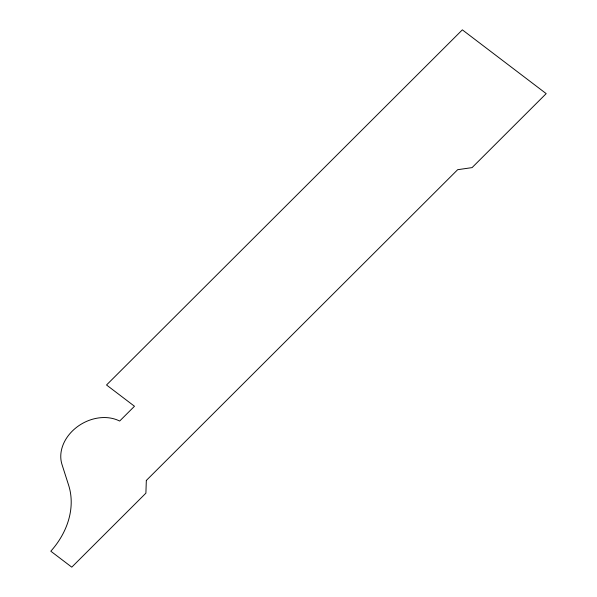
<?xml version="1.0" encoding="UTF-8"?>
<svg xmlns="http://www.w3.org/2000/svg" width="597" height="597" viewBox="0 0 597 597"><rect width="100%" height="100%" fill="white"/><g stroke="black" fill="none" stroke-linecap="round" stroke-linejoin="round"><path stroke-width="0.9" d="M146.325 480.451L145.899 493.159L71.774 567.15L50.812 551.203A80.14 64.088 -29.8 0 0 68.633 485.234L61.991 464.481A38.26 30.596 -29.8 0 1 77.088 426.937A38.26 30.596 -29.8 0 1 119.654 421.049L134.482 406.251L106.527 384.99L462.347 29.85L546.188 93.625L472.063 167.615L457.66 169.697L146.325 480.451"/></g></svg>
